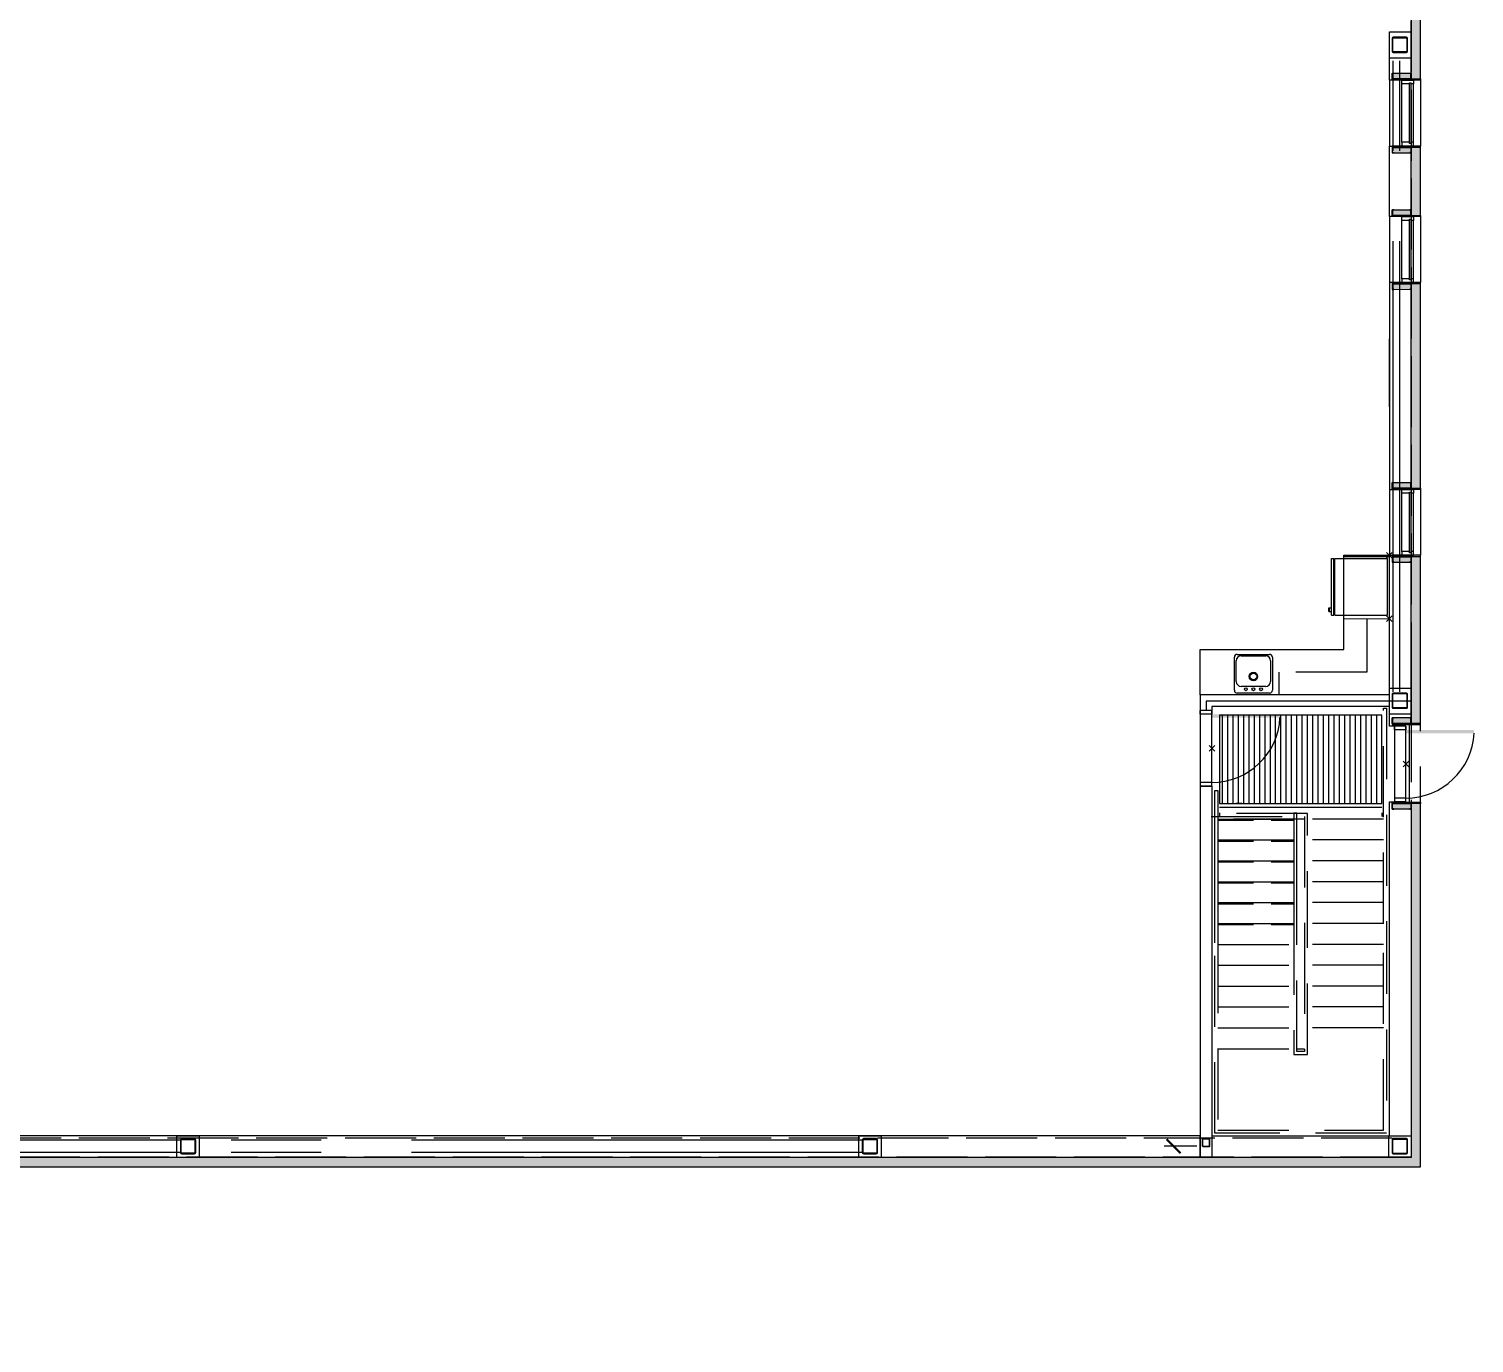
# Model space of a CAD drawing. Header units: inches. Extents: x 2743 to 10591, y -1604 to 5792.
# Drawn here: x 4782 to 5546, y 2845 to 3539 of the extents above; entities that cross this region are included whole.
import ezdxf

# ---------------------------------------------------------------- set-up
doc = ezdxf.new("R2010")
doc.units = ezdxf.units.IN
doc.header["$LTSCALE"] = 0.1875
doc.header["$MEASUREMENT"] = 0
doc.header["$PDMODE"] = 3
doc.header["$PDSIZE"] = 1.5
for name, pattern in [('CENTERX2', [101.6, 63.5, -12.7, 12.7, -12.7]), ('dash1', [300, 200, -100]), ('dash2', [500, 400, -100]), ('dash3', [200, 100, -100])]:
    doc.linetypes.add(name, pattern=pattern)
for name, color, linetype in [('A-E-MUR-EXT', 3, 'Continuous'), ('A-N-COTES', 1, 'Continuous'), ('A-N-FEN-EXT', 2, 'Continuous'), ('A-N-MOB-FIXE', 2, 'Continuous'), ('A-N-MUR-COMP', 30, 'Continuous'), ('A-N-MUR-EXT', 5, 'Continuous'), ('A-N-MUR-INT', 3, 'Continuous'), ('A-N-PLANCHER', 30, 'Continuous'), ('A-N-POR-PLF', 30, 'Continuous'), ('A-N-POR-PLN', 7, 'Continuous'), ('A-N-PORTE-EXT', 2, 'Continuous'), ('A-N-STRUCTURE', 4, 'Continuous'), ('A-N-SYS-ESC', 2, 'Continuous'), ('fill253', 253, 'Continuous'), ('S-N-ACIER', 4, 'Continuous')]:
    doc.layers.add(name, color=color, linetype=linetype)
doc.linetypes.add('MUR07', pattern='A,0.001521,[13,JUB,S=1,R=0,X=0,Y=0],-152.075402', length=152.076923)

msp = doc.modelspace()

# ---------------------------------------------------------------- hatches: boundary and pattern name
at = {"layer": 'A-N-POR-PLN'}
for points in [[(5443.26749, 3177.44036), (5443.26749, 3175.66871), (5407.24394, 3175.66871), (5407.24394, 3177.44036)], [(5545.74085, 3169.17663), (5545.74085, 3167.40498), (5509.7173, 3167.40498), (5509.7173, 3169.17663)]]:
    msp.add_hatch(color=7, dxfattribs=at).paths.add_polyline_path(points)
at = {"layer": 'fill253'}
h = msp.add_hatch(color=7, dxfattribs=at)
h.dxf.hatch_style = 1
h.paths.add_polyline_path([(5517.44902, 4634.2983), (5512.52777, 4634.2983), (5512.54172, 4296.66232), (5517.46297, 4296.66232)])
h.paths.add_polyline_path([(5517.44903, 4881.11089), (5512.52778, 4881.11089), (5512.52778, 4775.21102), (5517.44903, 4775.21102)])
h.paths.add_polyline_path([(5517.44903, 5127.92329), (5512.52778, 5127.92329), (5512.52777, 5022.02362), (5517.44902, 5022.02362)])
h.paths.add_polyline_path([(4628.42938, 2943.29277), (4625.95018, 2938.37099), (5517.46297, 2938.37152), (5517.46297, 3130.36129), (5512.54172, 3130.36129), (5512.54172, 2943.29277)])
h.paths.add_polyline_path([(4200.50372, 2845.33593), (4208.49739, 2846.64062), (4193.49822, 2938.36282), (4192.72048, 2943.12545), (4184.51381, 2943.12545), (4185.25735, 2938.4929)])
h.paths.add_polyline_path([(4618.93272, 2938.2042), (4619.31197, 2936.00974), (4626.09389, 2937.11042), (4625.95018, 2938.37099), (4628.42938, 2943.29277), (4618.12265, 2943.29277)])
h.paths.add_polyline_path([(5517.46297, 5355.98239), (5512.54172, 5355.98239), (5512.52778, 5268.83602), (5517.44903, 5268.83602)])
h.paths.add_polyline_path([(2812.35741, 3123.02867), (2806.55239, 3125.08232), (2806.55239, 3123.83686), (2807.41263, 3123.50795), (2807.41906, 2938.2042), (3075.9398, 2938.37153), (3075.93335, 2943.29278), (2812.34031, 2943.12545)])
h.paths.add_polyline_path([(2807.41906, 3827.66882), (2812.34031, 3826.6441), (2812.34031, 4320.4792), (2807.41906, 4320.4792)])
h.paths.add_polyline_path([(5512.54172, 3862.52649), (5517.46297, 3862.52649), (5517.46297, 4254.42566), (5512.54172, 4254.42566)])
h.paths.add_polyline_path([(5512.5356, 3801.08425), (5517.45685, 3801.08425), (5517.46297, 3862.52649), (5512.54172, 3862.52649)])
h.paths.add_polyline_path([(5512.54172, 3656.9925), (5517.46297, 3656.9925), (5517.45685, 3765.06188), (5512.5356, 3765.06188)])
h.paths.add_polyline_path([(5512.53298, 3584.94295), (5517.45423, 3584.94295), (5517.46296, 3620.96895), (5512.54171, 3620.96895)])
h.paths.add_polyline_path([(5512.5391, 3512.89586), (5517.46035, 3512.89586), (5517.46066, 3548.92185), (5512.53941, 3548.92185)])
h.paths.add_polyline_path([(5512.5391, 3440.8512), (5517.46035, 3440.8512), (5517.46035, 3476.87475), (5512.5391, 3476.87475)])
h.paths.add_polyline_path([(4035.91549, 5642.91315), (4035.91549, 5647.83442), (2807.41263, 5647.83442), (2807.41906, 4361.46337), (2812.34031, 4361.46337), (2812.33388, 5642.91317)])
h.paths.add_polyline_path([(3118.18201, 2943.29277), (3118.18223, 2938.37152), (4185.31745, 2938.2042), (4184.51381, 2943.12545)])
h.paths.add_polyline_path([(4279.25656, 5642.88457), (4279.25657, 5647.80617), (4078.1514, 5647.83389), (4078.1514, 5642.91262)])
h.paths.add_polyline_path([(4872.5115, 5647.66709), (4872.5115, 5642.74584), (5512.54172, 5642.74584), (5512.54177, 5510.71941), (5517.46302, 5510.71941), (5517.46297, 5647.66709)])
h.paths.add_polyline_path([(5517.45593, 3260.73346), (5512.53008, 3260.73345), (5512.54172, 3172.43063), (5517.46297, 3172.43063)])
h.paths.add_polyline_path([(5512.53008, 3296.75701), (5517.45593, 3296.75699), (5517.45423, 3404.82765), (5512.53298, 3404.82765)])
h = msp.add_hatch(color=7, dxfattribs=at)
h.dxf.hatch_style = 1
h.paths.add_polyline_path([(5502.5353, 3512.26687), (5513.80442, 3512.26721), (5517.45653, 3512.26653), (5517.45653, 3512.89585), (5512.53068, 3512.89587), (5512.53069, 3515.89585), (5502.5353, 3515.92516)])
h.paths.add_polyline_path([(5512.53069, 3473.87476), (5512.53068, 3476.87474), (5517.45653, 3476.87476), (5517.45653, 3477.50409), (5513.80442, 3477.50409), (5513.80442, 3477.5034), (5502.5353, 3477.48909), (5502.5353, 3473.86045)])
h = msp.add_hatch(color=7, dxfattribs=at)
h.dxf.hatch_style = 1
h.paths.add_polyline_path([(5502.5353, 3440.22222), (5513.80442, 3440.22256), (5517.45653, 3440.22187), (5517.45653, 3440.85119), (5512.53068, 3440.85121), (5512.53069, 3443.8512), (5502.5353, 3443.88051)])
h.paths.add_polyline_path([(5512.53069, 3401.83011), (5512.53068, 3404.83009), (5517.45653, 3404.83011), (5517.45653, 3405.45943), (5513.80442, 3405.45943), (5513.80442, 3405.45874), (5502.5353, 3405.44443), (5502.5353, 3401.81579)])
h = msp.add_hatch(color=7, dxfattribs=at)
h.dxf.hatch_style = 1
h.paths.add_polyline_path([(5502.5347, 3296.12802), (5513.80382, 3296.12836), (5517.45593, 3296.12767), (5517.45593, 3296.75699), (5512.53008, 3296.75701), (5512.53009, 3299.757), (5502.5347, 3299.78631)])
h.paths.add_polyline_path([(5512.53009, 3257.73591), (5512.53008, 3260.73589), (5517.45593, 3260.73591), (5517.45593, 3261.36523), (5513.80382, 3261.36523), (5513.80382, 3261.36454), (5502.5347, 3261.35023), (5502.5347, 3257.72159)])
h = msp.add_hatch(color=7, dxfattribs=at)
h.dxf.hatch_style = 1
h.paths.add_polyline_path([(5512.53528, 3175.58221), (5502.5353, 3175.58221), (5502.53531, 3171.96804), (5517.4565, 3171.96804), (5517.45649, 3172.59796), (5512.53524, 3172.59796)])
h = msp.add_hatch(color=7, dxfattribs=at)
h.dxf.hatch_style = 1
h.paths.add_polyline_path([(5512.53508, 3127.37705), (5502.5351, 3127.37705), (5502.53511, 3130.99121), (5517.4563, 3130.99121), (5517.45629, 3130.36129), (5512.53504, 3130.36129)])

# ---------------------------------------------------------------- linework, layer by layer
at = {"color": 7}
for p, q in [((5502.53533, 3512.92517), (5502.53533, 3515.92516)), ((5502.53533, 3515.92516), (5503.28532, 3515.92296)), ((5512.53113, 3512.89586), (5502.53533, 3512.92517)), ((5503.28533, 3515.80016), (5502.66033, 3515.80016)), ((5502.66033, 3515.80016), (5502.66033, 3513.05017)), ((5502.66033, 3513.05017), (5512.40613, 3513.02086)), ((5503.28532, 3515.92296), (5503.28533, 3515.80016)), ((5507.53585, 3510.29872), (5507.53585, 3512.26721)), ((5507.53585, 3512.26721), (5513.80442, 3512.26721)), ((5511.78113, 3515.77085), (5511.78113, 3515.89585)), ((5511.78113, 3515.89585), (5512.53113, 3515.89585)), ((5512.40613, 3515.77085), (5511.78113, 3515.77085)), ((5512.40613, 3513.02086), (5512.40613, 3515.77085)), ((5512.53113, 3515.89585), (5512.53113, 3512.89586)), ((5513.80442, 3512.26721), (5513.80442, 3510.29872)), ((5507.53585, 3479.4719), (5507.53585, 3510.29872)), ((5511.59353, 3510.29872), (5507.53585, 3510.29872)), ((5511.59353, 3478.88135), (5511.59353, 3510.88926)), ((5511.59353, 3510.88926), (5512.57778, 3510.88926)), ((5512.57778, 3478.88135), (5512.57778, 3510.88926)), ((5513.80442, 3510.29872), (5512.57778, 3510.29872)), ((5513.80442, 3479.4719), (5513.80442, 3510.29871)), ((5501.02228, 3441.18177), (5501.02228, 3477.20532)), ((5512.53113, 3476.87475), (5502.53533, 3476.84544)), ((5502.53533, 3476.84544), (5502.53533, 3473.84545)), ((5502.53533, 3473.84545), (5503.28532, 3473.84765)), ((5502.66033, 3476.72044), (5512.40613, 3476.74975)), ((5502.66033, 3473.97045), (5502.66033, 3476.72044)), ((5503.28533, 3473.97045), (5502.66033, 3473.97045)), ((5503.28532, 3473.84765), (5503.28533, 3473.97045)), ((5511.59353, 3479.4719), (5507.53585, 3479.4719)), ((5507.53585, 3479.4719), (5507.53585, 3477.5034)), ((5507.53585, 3477.5034), (5513.80442, 3477.5034)), ((5512.57778, 3478.88135), (5511.59353, 3478.88135)), ((5512.40613, 3473.99976), (5511.78113, 3473.99976)), ((5511.78113, 3473.99976), (5511.78113, 3473.87476)), ((5511.78113, 3473.87476), (5512.53113, 3473.87476)), ((5512.40613, 3476.74975), (5512.40613, 3473.99976)), ((5512.53113, 3473.87476), (5512.53113, 3476.87475)), ((5513.80442, 3479.4719), (5512.57778, 3479.4719)), ((5513.80442, 3477.5034), (5513.80442, 3479.4719)), ((5502.53533, 3440.88051), (5502.53533, 3443.88051)), ((5502.53533, 3443.88051), (5503.28532, 3443.87831)), ((5503.28533, 3443.75551), (5502.66033, 3443.75551)), ((5502.66033, 3443.75551), (5502.66033, 3441.00551)), ((5503.28532, 3443.87831), (5503.28533, 3443.75551)), ((5511.78113, 3443.7262), (5511.78113, 3443.8512)), ((5511.78113, 3443.8512), (5512.53113, 3443.8512)), ((5512.40613, 3443.7262), (5511.78113, 3443.7262)), ((5512.40613, 3440.9762), (5512.40613, 3443.7262)), ((5512.53113, 3443.8512), (5512.53113, 3440.8512)), ((5512.53113, 3440.8512), (5502.53533, 3440.88051)), ((5502.66033, 3441.00551), (5512.40613, 3440.9762)), ((5507.53585, 3438.25406), (5507.53585, 3440.22256)), ((5507.53585, 3440.22256), (5513.80442, 3440.22256)), ((5507.53585, 3407.42724), (5507.53585, 3438.25406)), ((5511.59353, 3438.25406), (5507.53585, 3438.25406)), ((5511.59353, 3406.83669), (5511.59353, 3438.84461)), ((5511.59353, 3438.84461), (5512.57778, 3438.84461)), ((5512.57778, 3406.83669), (5512.57778, 3438.84461)), ((5513.80442, 3438.25406), (5512.57778, 3438.25406)), ((5513.80442, 3440.22256), (5513.80442, 3438.25406)), ((5513.80442, 3407.42724), (5513.80442, 3438.25406)), ((5512.53113, 3404.8301), (5502.53533, 3404.80079)), ((5502.53533, 3404.80079), (5502.53533, 3401.8008)), ((5502.66033, 3404.67579), (5512.40613, 3404.7051)), ((5502.66033, 3401.92579), (5502.66033, 3404.67579)), ((5511.59353, 3407.42724), (5507.53585, 3407.42724)), ((5507.53585, 3407.42724), (5507.53585, 3405.45875)), ((5507.53585, 3405.45875), (5513.80442, 3405.45874)), ((5512.57778, 3406.83669), (5511.59353, 3406.83669)), ((5512.40613, 3404.7051), (5512.40613, 3401.9551)), ((5512.53113, 3401.83011), (5512.53113, 3404.8301)), ((5513.80442, 3407.42724), (5512.57778, 3407.42724)), ((5513.80442, 3405.45874), (5513.80442, 3407.42724)), ((5502.53533, 3401.8008), (5503.28532, 3401.80299)), ((5503.28533, 3401.92579), (5502.66033, 3401.92579)), ((5503.28532, 3401.80299), (5503.28533, 3401.92579)), ((5512.40613, 3401.9551), (5511.78113, 3401.9551)), ((5511.78113, 3401.9551), (5511.78113, 3401.83011)), ((5511.78113, 3401.83011), (5512.53113, 3401.83011)), ((5501.02228, 3339.73844), (5501.02228, 3375.76199)), ((5502.53473, 3296.78631), (5502.53473, 3299.78631)), ((5502.53473, 3299.78631), (5503.28472, 3299.78411)), ((5503.28473, 3299.66131), (5502.65973, 3299.66131)), ((5502.65973, 3299.66131), (5502.65973, 3296.91131)), ((5503.28472, 3299.78411), (5503.28473, 3299.66131)), ((5511.78053, 3299.632), (5511.78053, 3299.757)), ((5511.78053, 3299.757), (5512.53053, 3299.757)), ((5512.40553, 3299.632), (5511.78053, 3299.632)), ((5512.40553, 3296.882), (5512.40553, 3299.632)), ((5512.53053, 3299.757), (5512.53053, 3296.757)), ((5512.53053, 3296.757), (5502.53473, 3296.78631)), ((5502.65973, 3296.91131), (5512.40553, 3296.882)), ((5507.53525, 3294.15986), (5507.53525, 3296.12836)), ((5507.53525, 3296.12836), (5513.80382, 3296.12836)), ((5507.53525, 3263.33304), (5507.53525, 3294.15986)), ((5511.59293, 3294.15986), (5507.53525, 3294.15986)), ((5511.59293, 3262.74249), (5511.59293, 3294.75041)), ((5511.59293, 3294.75041), (5512.57718, 3294.75041)), ((5512.57718, 3262.74249), (5512.57718, 3294.75041)), ((5513.80382, 3294.15986), (5512.57718, 3294.15986)), ((5513.80382, 3296.12836), (5513.80382, 3294.15986)), ((5513.80382, 3263.33304), (5513.80382, 3294.15986)), ((5470.44404, 3229.67242), (5470.44404, 3259.59362)), ((5470.44404, 3259.59362), (5471.62514, 3259.59362)), ((5471.62514, 3229.67242), (5471.62514, 3259.59362)), ((5472.13695, 3229.67242), (5472.13695, 3259.59362)), ((5472.13695, 3259.59362), (5500.04595, 3259.59362)), ((5500.04595, 3229.67242), (5500.04595, 3259.59362)), ((5512.53053, 3260.7359), (5502.53473, 3260.70659)), ((5502.53473, 3260.70659), (5502.53473, 3257.7066)), ((5502.65973, 3260.58159), (5512.40553, 3260.6109)), ((5502.65973, 3257.83159), (5502.65973, 3260.58159)), ((5511.59293, 3263.33304), (5507.53525, 3263.33304)), ((5507.53525, 3263.33304), (5507.53525, 3261.36455)), ((5507.53525, 3261.36455), (5513.80382, 3261.36454)), ((5512.57718, 3262.74249), (5511.59293, 3262.74249)), ((5512.40553, 3260.6109), (5512.40553, 3257.8609)), ((5512.53053, 3257.73591), (5512.53053, 3260.7359)), ((5513.80382, 3263.33304), (5512.57718, 3263.33304)), ((5513.80382, 3261.36454), (5513.80382, 3263.33304)), ((5472.13695, 3230.18423), (5472.13695, 3259.08181)), ((5502.53473, 3257.7066), (5503.28472, 3257.70879)), ((5503.28473, 3257.83159), (5502.65973, 3257.83159)), ((5503.28472, 3257.70879), (5503.28473, 3257.83159)), ((5512.40553, 3257.8609), (5511.78053, 3257.8609)), ((5511.78053, 3257.8609), (5511.78053, 3257.73591)), ((5511.78053, 3257.73591), (5512.53053, 3257.73591)), ((5468.94404, 3231.64092), (5468.94404, 3233.60942)), ((5468.94404, 3233.60942), (5470.44404, 3233.60942)), ((5468.94404, 3231.64092), (5470.44404, 3231.64092)), ((5469.31904, 3231.64092), (5469.31904, 3233.60942)), ((5470.44404, 3229.67242), (5471.62514, 3229.67242)), ((5472.13695, 3229.67242), (5500.04595, 3229.67242)), ((5419.13625, 3190.07505), (5419.13625, 3207.55533)), ((5420.63231, 3209.05139), (5437.71889, 3209.05139)), ((5422.67955, 3208.26854), (5435.67165, 3208.26854)), ((5439.21495, 3207.55533), (5439.21495, 3190.07505)), ((5420.1205, 3194.68589), (5420.1205, 3205.70949)), ((5438.2307, 3205.70949), (5438.2307, 3194.68589)), ((5435.67165, 3192.12684), (5422.67955, 3192.12684)), ((5437.71889, 3188.57899), (5420.63231, 3188.57899)), ((5502.5353, 3172.58222), (5502.5353, 3175.58221)), ((5502.5353, 3175.58221), (5503.2853, 3175.58221)), ((5503.2853, 3175.45721), (5502.6603, 3175.45721)), ((5502.6603, 3175.45721), (5502.6603, 3172.70722)), ((5503.2853, 3175.58221), (5503.2853, 3175.45721)), ((5511.77849, 3175.45721), (5511.77849, 3175.58221)), ((5511.77849, 3175.58221), (5512.52849, 3175.58221)), ((5512.40349, 3175.45721), (5511.77849, 3175.45721)), ((5512.40349, 3172.70722), (5512.40349, 3175.45721)), ((5512.52849, 3175.58221), (5512.52849, 3172.58222)), ((5512.52849, 3172.58222), (5502.5353, 3172.58222)), ((5502.6603, 3172.70722), (5512.40349, 3172.70722)), ((5512.52829, 3130.37704), (5502.5351, 3130.37704)), ((5502.5351, 3130.37704), (5502.5351, 3127.37705)), ((5502.6601, 3127.50205), (5502.6601, 3130.25204)), ((5502.6601, 3130.25204), (5512.40329, 3130.25204)), ((5512.40329, 3130.25204), (5512.40329, 3127.50205)), ((5512.52829, 3127.37705), (5512.52829, 3130.37704)), ((5502.5351, 3127.37705), (5503.2851, 3127.37705)), ((5503.2851, 3127.50205), (5502.6601, 3127.50205)), ((5503.2851, 3127.37705), (5503.2851, 3127.50205)), ((5512.40329, 3127.50205), (5511.77829, 3127.50205)), ((5511.77829, 3127.50205), (5511.77829, 3127.37705)), ((5511.77829, 3127.37705), (5512.52829, 3127.37705))]:
    msp.add_line(p, q, dxfattribs=at)
at = {"color": 0, "linetype": 'ByBlock', "const_width": 1.10728}
msp.add_lwpolyline([(5383.27417, 2952.9837), (5390.65604, 2945.60182)], dxfattribs=at)
for points in [[(5402.4174, 2949.20322), (5405.92919, 2949.20322, 0.414213562), (5406.18116, 2949.45519), (5406.18116, 2952.96699, 0.414213562), (5405.92919, 2953.21895), (5402.4174, 2953.21895, 0.414213562), (5402.16543, 2952.96699), (5402.16543, 2949.45519, 0.414213562)], [(5402.4174, 2949.32921), (5405.92919, 2949.32921, 0.414213562), (5406.05518, 2949.45519), (5406.05518, 2952.96699, 0.414213562), (5405.92919, 2953.09297), (5402.4174, 2953.09297, 0.414213562), (5402.29141, 2952.96699), (5402.29141, 2949.45519, 0.414213562)]]:
    msp.add_lwpolyline(points, format="xyb", close=True)
at = {"color": 7}
for centre, radius in [((5429.16902, 3197.37738), 2.2615), ((5429.16902, 3197.37738), 1.75), ((5425.16903, 3190.58942), 0.75), ((5429.16902, 3190.58942), 0.75), ((5433.23078, 3190.58942), 0.75)]:
    msp.add_circle(centre, radius, dxfattribs=at)
for centre, radius, start, end in [((5471.88104, 3259.60674), 0.58399, 244.01076642, 295.98923358), ((5471.88104, 3229.65929), 0.58399, 64.01076642, 115.98923358), ((5420.63231, 3207.55533), 1.49606, 90, 180), ((5422.67955, 3205.70949), 2.55905, 90, 180), ((5435.67165, 3205.70949), 2.55905, 360, 90), ((5437.71889, 3207.55533), 1.49606, 0, 90), ((5422.67955, 3194.68589), 2.55905, 180, 270), ((5435.67165, 3194.68589), 2.55905, 270, 0), ((5420.63231, 3190.07505), 1.49606, 180, 270), ((5437.71889, 3190.07505), 1.49606, 270, 360)]:
    msp.add_arc(centre, radius, start, end, dxfattribs=at)
for p in [(5501.0302, 3261.36527), (5501.0302, 3227.90077)]:
    msp.add_point(p, dxfattribs=at)
at = {"layer": 'A-E-MUR-EXT', "color": 7}
for p, q in [((5501.02321, 3171.14513), (5501.02321, 3178.59007)), ((5503.73306, 3171.14513), (5501.02321, 3171.14513)), ((5501.03107, 2954.78487), (5501.01548, 3131.18471)), ((5501.01548, 3131.18471), (5503.73306, 3131.18445)), ((5512.52829, 3127.37705), (5512.53528, 2943.29277)), ((5401.10222, 2954.80034), (4488.04883, 2954.80006)), ((4860.63103, 2954.80456), (4872.44209, 2954.80456)), ((4860.63104, 2943.29277), (4860.63103, 2954.80456)), ((4872.44209, 2954.80456), (4872.44211, 2943.29277)), ((5220.71289, 2954.80456), (5232.52395, 2954.80456)), ((5220.7129, 2943.29277), (5220.71289, 2954.80456)), ((5232.52395, 2954.80456), (5232.52397, 2943.29277)), ((5401.10222, 2943.29277), (5401.10222, 2954.80034)), ((5407.24394, 2954.78487), (5501.03107, 2954.78487)), ((5500.62975, 2954.80456), (5512.44081, 2954.80456)), ((5500.62976, 2943.29277), (5500.62975, 2954.80456)), ((5512.44081, 2954.80456), (5512.44083, 2943.29277)), ((4872.44211, 2943.29277), (4860.63104, 2943.29277)), ((5232.52397, 2943.29277), (5220.7129, 2943.29277)), ((5512.53528, 2943.29277), (5401.10222, 2943.29277)), ((5512.44083, 2943.29277), (5500.62976, 2943.29277))]:
    msp.add_line(p, q, dxfattribs=at)
at = {"layer": 'A-N-COTES', "color": 7}
for p, q in [((5422.99774, 3176.89093), (5419.88124, 3176.89093)), ((5422.99774, 3130.32192), (5419.88124, 3130.32192)), ((5411.26741, 3128.31725), (5497.00747, 3128.31725)), ((5411.26741, 3125.40067), (5411.26741, 3123.396)), ((5497.00747, 3125.40067), (5497.00747, 3123.396)), ((5399.25205, 2949.29276), (5382.04386, 2949.29276))]:
    msp.add_line(p, q, dxfattribs=at)
at = {"layer": 'A-N-FEN-EXT', "color": 7}
for p, q in [((5517.45653, 3512.26653), (5517.45653, 3477.50409)), ((5517.45653, 3440.22187), (5517.45653, 3405.45943)), ((5517.45593, 3296.12767), (5517.45593, 3261.36523))]:
    msp.add_line(p, q, dxfattribs=at)
at = {"layer": 'A-N-MOB-FIXE', "color": 7}
for p, q in [((5477.00945, 3261.3622), (5501.02515, 3261.3622)), ((5477.00695, 3211.68001), (5477.00945, 3227.89105)), ((5477.00945, 3227.89105), (5501.02515, 3227.90434)), ((5401.10479, 3187.67656), (5401.10479, 3211.69226)), ((5401.10479, 3211.69226), (5477.00695, 3211.68001))]:
    msp.add_line(p, q, dxfattribs=at)
at = {"layer": 'A-N-MOB-FIXE', "color": 7, "linetype": 'dash1'}
for p, q in [((5477.00945, 3226.85446), (5477.00945, 3261.3622)), ((5477.00945, 3260.73228), (5501.02515, 3260.73228)), ((5489.00169, 3227.89769), (5489.0173, 3199.69527)), ((5489.0173, 3199.69527), (5442.64014, 3199.67356)), ((5442.64014, 3199.67356), (5442.64014, 3187.67656))]:
    msp.add_line(p, q, dxfattribs=at)
at = {"layer": 'A-N-MUR-COMP', "color": 7, "linetype": 'MUR07', "ltscale": 0.8}
for p, q in [((5512.53957, 3184.36948), (5404.1733, 3184.36948)), ((5404.1733, 3184.36948), (5404.1733, 3179.40886))]:
    msp.add_line(p, q, dxfattribs=at)
at = {"layer": 'A-N-MUR-EXT', "color": 7}
for p, q in [((5517.45653, 3512.26844), (5517.45653, 3549.0387)), ((5517.45653, 3440.22187), (5517.45653, 3477.50409)), ((5517.45593, 3296.12767), (5517.45653, 3405.45943)), ((5517.45653, 3172.59796), (5517.45653, 3261.36523)), ((5512.53528, 3172.59796), (5517.45653, 3172.59796)), ((5517.45653, 2938.37152), (5517.45653, 3130.8731)), ((4625.9232, 2938.37152), (5517.45653, 2938.37152))]:
    msp.add_line(p, q, dxfattribs=at)
at = {"layer": 'A-N-MUR-INT', "color": 7}
for p, q in [((5512.53528, 3512.93071), (5512.53126, 3543.6089)), ((5501.02359, 3512.26777), (5501.02359, 3537.82341)), ((5501.02359, 3537.82341), (5512.53529, 3537.82341)), ((5512.53528, 3537.79994), (5512.53528, 3523.97318)), ((5512.53528, 3523.97318), (5501.01964, 3523.97318)), ((5507.53994, 3512.26777), (5501.02359, 3512.26777)), ((5502.5353, 3515.92516), (5512.53113, 3515.89585)), ((5502.5353, 3512.26653), (5502.5353, 3515.92516)), ((5517.45653, 3512.26653), (5502.5353, 3512.26653)), ((5512.53113, 3515.89585), (5512.53068, 3512.89587)), ((5512.53068, 3512.89587), (5517.45653, 3512.89585)), ((5517.45653, 3512.89585), (5517.45653, 3512.26653)), ((5501.02359, 3440.88368), (5501.02097, 3477.5034)), ((5501.02097, 3477.5034), (5507.53995, 3477.5034)), ((5517.45653, 3477.50409), (5502.5353, 3477.50408)), ((5502.5353, 3477.50408), (5502.5353, 3473.84545)), ((5502.5353, 3473.84545), (5512.53113, 3473.87476)), ((5512.53068, 3476.87474), (5517.45653, 3476.87476)), ((5512.53113, 3473.87476), (5512.53068, 3476.87474)), ((5512.53069, 3443.8512), (5512.53069, 3473.87476)), ((5517.45653, 3476.87476), (5517.45653, 3477.50409)), ((5502.5353, 3443.88051), (5512.53113, 3443.8512)), ((5502.5353, 3440.22187), (5502.5353, 3443.88051)), ((5512.53113, 3443.8512), (5512.53068, 3440.85121)), ((5501.02359, 3440.22257), (5501.02359, 3440.88368)), ((5507.53535, 3440.22254), (5501.02359, 3440.22257)), ((5517.45653, 3440.22187), (5502.5353, 3440.22187)), ((5512.53068, 3440.85121), (5517.45653, 3440.85119)), ((5517.45653, 3440.85119), (5517.45653, 3440.22187)), ((5507.53535, 3405.45699), (5501.02359, 3405.45699)), ((5501.02359, 3405.45699), (5501.02359, 3404.86011)), ((5501.02359, 3404.86011), (5501.02359, 3296.12523)), ((5517.45653, 3405.45943), (5502.5353, 3405.45943)), ((5502.5353, 3405.45943), (5502.5353, 3401.8008)), ((5512.53068, 3404.83009), (5517.45653, 3404.83011)), ((5512.53113, 3401.83011), (5512.53068, 3404.83009)), ((5517.45653, 3404.83011), (5517.45653, 3405.45943)), ((5502.5353, 3401.8008), (5512.53113, 3401.83011)), ((5512.53528, 3299.757), (5512.53069, 3401.8301)), ((5502.5347, 3299.78631), (5512.53053, 3299.757)), ((5502.5347, 3296.12767), (5502.5347, 3299.78631)), ((5512.53053, 3299.757), (5512.53008, 3296.75701)), ((5501.02359, 3296.12523), (5507.53474, 3296.12523)), ((5517.45593, 3296.12767), (5502.5347, 3296.12767)), ((5512.53008, 3296.75701), (5517.45593, 3296.75699)), ((5517.45593, 3296.75699), (5517.45593, 3296.12767)), ((5501.01953, 3190.10186), (5501.02621, 3261.3622)), ((5501.02621, 3261.3622), (5507.53474, 3261.362)), ((5517.45593, 3261.36523), (5502.5347, 3261.36523)), ((5502.5347, 3261.36523), (5502.5347, 3257.7066)), ((5512.53008, 3260.73589), (5517.45593, 3260.73591)), ((5512.53053, 3257.73591), (5512.53008, 3260.73589)), ((5517.45593, 3260.73591), (5517.45593, 3261.36523)), ((5502.5347, 3257.7066), (5512.53053, 3257.73591)), ((5512.53528, 3172.598), (5512.53528, 3257.8609)), ((5501.01964, 3191.25934), (5512.53528, 3191.25934)), ((5501.01964, 3177.43259), (5501.01964, 3191.25934)), ((5512.53528, 3191.25934), (5512.53528, 3177.43259)), ((5401.10327, 3187.67656), (5401.10222, 3179.40886)), ((5501.01964, 3187.67656), (5401.10327, 3187.67656)), ((5512.54062, 3187.67656), (5512.44082, 3187.67656)), ((5501.01964, 3181.53484), (5407.24394, 3181.53484)), ((5407.24394, 3181.53484), (5407.24394, 3179.40886)), ((5512.53528, 3177.43259), (5501.01964, 3177.43259)), ((5512.53528, 3175.58221), (5502.5353, 3175.58221)), ((5502.5353, 3175.58221), (5502.53532, 3171.96804)), ((5512.53528, 3181.53484), (5512.44082, 3181.53484)), ((5512.53524, 3172.59796), (5512.53528, 3175.58221)), ((5502.53532, 3171.96804), (5517.45649, 3171.96804)), ((5517.45649, 3172.59796), (5512.53524, 3172.59796)), ((5517.45649, 3171.96804), (5517.45649, 3172.59796)), ((5401.10222, 3139.44831), (5401.10222, 2943.29277)), ((5407.24394, 3139.44831), (5407.24394, 2943.29277)), ((5502.5351, 3127.37705), (5502.53512, 3130.99121)), ((5502.53512, 3130.99121), (5517.45629, 3130.99121)), ((5517.45629, 3130.36129), (5512.53504, 3130.36129)), ((5512.53504, 3130.36129), (5512.53508, 3127.37705)), ((5517.45629, 3130.99121), (5517.45629, 3130.36129)), ((5512.53508, 3127.37705), (5502.5351, 3127.37705)), ((5401.18118, 2943.29277), (4628.42938, 2943.29277))]:
    msp.add_line(p, q, dxfattribs=at)
at = {"layer": 'A-N-MUR-INT', "color": 7, "linetype": 'dash1'}
for p, q in [((5501.02359, 3512.26777), (5501.02359, 3477.5034)), ((5501.02373, 3440.22257), (5501.02359, 3405.45699)), ((5501.02621, 3296.12523), (5501.02515, 3261.3622))]:
    msp.add_line(p, q, dxfattribs=at)
at = {"layer": 'A-N-PLANCHER', "color": 7}
for p, q in [((5497.00747, 3176.89093), (5411.26741, 3176.89093)), ((5411.26741, 3176.89093), (5411.26741, 3130.32192)), ((5497.00747, 3130.32192), (5497.00747, 3176.89093)), ((5411.26741, 3130.32192), (5497.00747, 3130.32192))]:
    msp.add_line(p, q, dxfattribs=at)
at = {"layer": 'A-N-PLANCHER', "color": 7, "linetype": 'Continuous'}
for p, q in [((5412.63264, 3176.89093, 0), (5412.63264, 3130.32192, 0)), ((5415.44514, 3176.89093, 0), (5415.44514, 3130.32192, 0)), ((5418.25763, 3176.89093, 0), (5418.25763, 3130.32192, 0)), ((5421.07013, 3176.89093, 0), (5421.07013, 3130.32192, 0)), ((5423.88262, 3176.89093, 0), (5423.88262, 3130.32192, 0)), ((5426.69511, 3176.89093, 0), (5426.69511, 3130.32192, 0)), ((5429.50761, 3176.89093, 0), (5429.50761, 3130.32192, 0)), ((5432.3201, 3176.89093, 0), (5432.3201, 3130.32192, 0)), ((5435.1326, 3176.89093, 0), (5435.1326, 3130.32192, 0)), ((5437.94509, 3176.89093, 0), (5437.94509, 3130.32192, 0)), ((5440.75759, 3176.89093, 0), (5440.75759, 3130.32192, 0)), ((5443.57008, 3176.89093, 0), (5443.57008, 3130.32192, 0)), ((5446.38258, 3176.89093, 0), (5446.38258, 3130.32192, 0)), ((5449.19507, 3176.89093, 0), (5449.19507, 3130.32192, 0)), ((5452.00756, 3176.89093, 0), (5452.00756, 3130.32192, 0)), ((5454.82006, 3176.89093, 0), (5454.82006, 3130.32192, 0)), ((5457.63255, 3176.89093, 0), (5457.63255, 3130.32192, 0)), ((5460.44505, 3176.89093, 0), (5460.44505, 3130.32192, 0)), ((5463.25754, 3176.89093, 0), (5463.25754, 3130.32192, 0)), ((5466.07004, 3176.89093, 0), (5466.07004, 3130.32192, 0)), ((5468.88253, 3176.89093, 0), (5468.88253, 3130.32192, 0)), ((5471.69502, 3176.89093, 0), (5471.69502, 3130.32192, 0)), ((5474.50752, 3176.89093, 0), (5474.50752, 3130.32192, 0)), ((5477.32001, 3176.89093, 0), (5477.32001, 3130.32192, 0)), ((5480.13251, 3176.89093, 0), (5480.13251, 3130.32192, 0)), ((5482.945, 3176.89093, 0), (5482.945, 3130.32192, 0)), ((5485.7575, 3176.89093, 0), (5485.7575, 3130.32192, 0)), ((5488.56999, 3176.89093, 0), (5488.56999, 3130.32192, 0)), ((5491.38249, 3176.89093, 0), (5491.38249, 3130.32192, 0)), ((5494.19498, 3176.89093, 0), (5494.19498, 3130.32192, 0))]:
    msp.add_line(p, q, dxfattribs=at)
at = {"layer": 'A-N-POR-PLF', "color": 7}
for p, q in [((5401.10222, 3179.40886), (5401.10222, 3139.44831)), ((5407.24394, 3179.40886), (5401.10222, 3179.40886)), ((5407.24394, 3139.44831), (5407.24394, 3179.40886)), ((5503.73306, 3171.14513), (5503.73306, 3131.18458)), ((5509.7173, 3171.14513), (5503.73306, 3171.14513)), ((5509.7173, 3131.18458), (5509.7173, 3171.14513)), ((5401.10222, 3139.44831), (5407.24394, 3139.44831)), ((5503.73306, 3131.18458), (5509.7173, 3131.18458))]:
    msp.add_line(p, q, dxfattribs=at)
at = {"layer": 'A-N-POR-PLN', "color": 7}
for p, q in [((5401.10222, 3177.44036), (5401.10222, 3179.40886)), ((5407.24394, 3179.40886), (5401.10222, 3179.40886)), ((5407.24394, 3177.44036), (5401.10222, 3177.44036)), ((5407.24394, 3179.40886), (5407.24394, 3177.44036)), ((5503.73306, 3169.17663), (5503.73306, 3171.14513)), ((5509.7173, 3171.14513), (5503.73306, 3171.14513)), ((5509.7173, 3169.17663), (5503.73306, 3169.17663)), ((5509.7173, 3171.14513), (5509.7173, 3169.17663)), ((5401.10222, 3141.41681), (5401.10222, 3139.44831)), ((5407.24394, 3141.41681), (5401.10222, 3141.41681)), ((5407.24394, 3139.44831), (5401.10222, 3139.44831)), ((5407.24394, 3139.44831), (5407.24394, 3141.41681)), ((5503.73306, 3133.15308), (5503.73306, 3131.18458)), ((5509.7173, 3133.15308), (5503.73306, 3133.15308)), ((5509.7173, 3131.18458), (5503.73306, 3131.18458)), ((5509.7173, 3131.18458), (5509.7173, 3133.15308))]:
    msp.add_line(p, q, dxfattribs=at)
for centre in [(5407.24394, 3177.44036), (5509.7173, 3169.17663)]:
    msp.add_arc(centre, 36.02355, 270, 357.18103762, dxfattribs=at)
for p in [(5407.24394, 3159.42859), (5509.7173, 3151.16485)]:
    msp.add_point(p, dxfattribs=at)
at = {"layer": 'A-N-PORTE-EXT', "color": 7}
msp.add_line((5511.44048, 3171.95141), (5511.53527, 3130.99121), dxfattribs=at)
at = {"layer": 'A-N-PORTE-EXT', "color": 7, "linetype": 'dash3'}
msp.add_line((5517.45629, 3130.99121), (5517.45629, 3171.96804), dxfattribs=at)
at = {"layer": 'A-N-STRUCTURE', "color": 7, "linetype": 'dash2', "ltscale": 0.5}
for p, q in [((5512.52262, 4632.17594), (5512.53528, 2943.60067)), ((5502.5353, 2953.60065), (4550.53721, 2953.60065)), ((5512.53528, 2943.60067), (4606.29875, 2943.60067))]:
    msp.add_line(p, q, dxfattribs=at)
at = {"layer": 'A-N-SYS-ESC', "color": 7, "linetype": 'dash1'}
for p, q in [((5497.83811, 3066.82914), (5497.83809, 3180.63343)), ((5497.83809, 3180.63343), (5499.41289, 3180.63343)), ((5499.41289, 3180.63343), (5499.41291, 3067.20913)), ((5457.68069, 3125.04299), (5406.89343, 3125.03948)), ((5406.89343, 3123.46818), (5456.10589, 3123.46819)), ((5456.10589, 3122.05087), (5406.89343, 3122.05086)), ((5456.10589, 3123.46819), (5456.10591, 3056.75834)), ((5457.68071, 3057.13819), (5457.68069, 3125.04299)), ((5497.83809, 3122.05089), (5457.68069, 3122.05087)), ((5497.8381, 3111.02729), (5457.6807, 3111.02727)), ((5497.8381, 3100.00369), (5457.6807, 3100.00367)), ((5497.8381, 3088.98009), (5457.6807, 3088.98007)), ((5497.83811, 3077.95649), (5457.68071, 3077.95647)), ((5450.59411, 3066.82912), (5450.59413, 2997.79517)), ((5452.16893, 2999.36997), (5452.16891, 3067.20911)), ((5497.83811, 3066.93289), (5457.68071, 3066.93287)), ((5497.83814, 2957.74164), (5497.83811, 3066.82914)), ((5499.41291, 3067.20913), (5499.41294, 2956.16684)), ((5408.86194, 2956.16682), (5408.86191, 3056.75832)), ((5410.43671, 3057.13817), (5410.43674, 2957.74162)), ((5410.43671, 3055.90926), (5450.59411, 3055.90927)), ((5456.10591, 3056.75834), (5456.10593, 2999.36997)), ((5457.68073, 2997.79517), (5457.68071, 3057.13819)), ((5497.83811, 3055.90929), (5457.68071, 3055.90927)), ((5410.43672, 3044.88566), (5450.59412, 3044.88567)), ((5497.83812, 3044.88569), (5457.68072, 3044.88567)), ((5410.43672, 3033.86206), (5450.59412, 3033.86207)), ((5497.83812, 3033.86209), (5457.68072, 3033.86207)), ((5410.43672, 3022.83846), (5450.59412, 3022.83847)), ((5497.83812, 3022.83849), (5457.68072, 3022.83847)), ((5410.43673, 3011.81486), (5450.59413, 3011.81487)), ((5497.83813, 3011.81489), (5457.68073, 3011.81487)), ((5410.43673, 3000.79126), (5450.59413, 3000.79127)), ((5452.16893, 3000.77703), (5456.10593, 3000.77703)), ((5450.59413, 2997.79517), (5457.68073, 2997.79517)), ((5456.10593, 2999.36997), (5452.16893, 2999.36997)), ((5499.41294, 2956.16684), (5408.86194, 2956.16682)), ((5410.43674, 2957.74162), (5497.83814, 2957.74164))]:
    msp.add_line(p, q, dxfattribs=at)
at = {"layer": 'A-N-SYS-ESC', "color": 7}
for p, q in [((5408.86189, 3122.05086), (5408.86189, 3137.20831)), ((5408.86189, 3137.20831), (5410.43669, 3137.20831)), ((5410.43669, 3137.20831), (5410.43669, 3122.05086)), ((5408.86191, 3056.75832), (5408.86189, 3122.05086)), ((5410.43669, 3122.05086), (5450.59409, 3122.05087)), ((5410.43669, 3122.05086), (5410.43671, 3057.13817)), ((5452.16889, 3125.20047), (5450.59409, 3125.20047)), ((5450.59409, 3125.20047), (5450.59409, 3122.05087)), ((5450.59409, 3122.05087), (5450.59411, 3066.82912)), ((5452.16889, 3122.05087), (5452.16889, 3125.20047)), ((5452.16891, 3067.20911), (5452.16889, 3122.05087)), ((5410.4367, 3111.02726), (5450.5941, 3111.02727)), ((5410.4367, 3100.00366), (5450.5941, 3100.00367)), ((5410.4367, 3088.98006), (5450.5941, 3088.98007)), ((5410.43671, 3077.95646), (5450.59411, 3077.95647)), ((5410.43671, 3066.93286), (5450.59411, 3066.93287))]:
    msp.add_line(p, q, dxfattribs=at)
at = {"layer": 'A-N-SYS-ESC', "color": 7, "linetype": 'dash1', "ltscale": 0.5}
for p, q in [((5410.43669, 3121.46031), (5450.59409, 3121.46032)), ((5410.4367, 3110.43671), (5450.5941, 3110.43672)), ((5410.4367, 3099.41311), (5450.5941, 3099.41312)), ((5410.4367, 3088.38951), (5450.5941, 3088.38952)), ((5410.43671, 3077.36591), (5450.59411, 3077.36592)), ((5410.43671, 3066.34231), (5450.59411, 3066.34232))]:
    msp.add_line(p, q, dxfattribs=at)
at = {"layer": 'S-N-ACIER', "color": 7}
for p, q in [((5502.5353, 3534.46007), (5502.5353, 3527.36009)), ((5502.7853, 3527.36009), (5502.7853, 3534.46007)), ((5510.08529, 3534.91007), (5502.9853, 3534.91007)), ((5502.9853, 3534.66007), (5510.08529, 3534.66007)), ((5510.28529, 3534.46007), (5510.28529, 3527.36009)), ((5510.53529, 3527.36009), (5510.53529, 3534.46007)), ((5510.08529, 3527.16009), (5502.9853, 3527.16009)), ((5502.9853, 3526.91009), (5510.08529, 3526.91009)), ((5502.5353, 3188.14006), (5502.5353, 3181.04007)), ((5502.7853, 3181.04007), (5502.7853, 3188.14006)), ((5510.08529, 3188.59005), (5502.9853, 3188.59005)), ((5502.9853, 3188.34005), (5510.08529, 3188.34005)), ((5510.28529, 3188.14006), (5510.28529, 3181.04007)), ((5510.53529, 3181.04007), (5510.53529, 3188.14006)), ((5510.08529, 3180.84007), (5502.9853, 3180.84007)), ((5502.9853, 3180.59007), (5510.08529, 3180.59007)), ((4862.53658, 2952.54236), (4862.53658, 2946.04316)), ((4862.91178, 2946.04316), (4862.91178, 2952.54236)), ((4869.78617, 2953.29275), (4863.28698, 2953.29275)), ((4863.28698, 2952.91756), (4869.78617, 2952.91756)), ((4870.16137, 2952.54236), (4870.16137, 2946.04316)), ((4870.53657, 2946.04316), (4870.53657, 2952.54236)), ((5222.6183, 2952.54236), (5222.6183, 2946.04316)), ((5222.99349, 2946.04316), (5222.99349, 2952.54236)), ((5229.86789, 2953.29275), (5223.36869, 2953.29275)), ((5223.36869, 2952.91756), (5229.86789, 2952.91756)), ((5230.24308, 2952.54236), (5230.24308, 2946.04316)), ((5230.61828, 2946.04316), (5230.61828, 2952.54236)), ((5502.5353, 2952.84275), (5502.5353, 2945.74277)), ((5502.7853, 2945.74277), (5502.7853, 2952.84275)), ((5510.08529, 2953.29275), (5502.9853, 2953.29275)), ((5502.9853, 2953.04275), (5510.08529, 2953.04275)), ((5510.28529, 2952.84275), (5510.28529, 2945.74277)), ((5510.53529, 2945.74277), (5510.53529, 2952.84275)), ((4869.78617, 2945.66797), (4863.28698, 2945.66797)), ((4863.28698, 2945.29277), (4869.78617, 2945.29277)), ((5229.86789, 2945.66797), (5223.36869, 2945.66797)), ((5223.36869, 2945.29277), (5229.86789, 2945.29277)), ((5510.08529, 2945.54277), (5502.9853, 2945.54277)), ((5502.9853, 2945.29277), (5510.08529, 2945.29277))]:
    msp.add_line(p, q, dxfattribs=at)
at = {"layer": 'S-N-ACIER', "color": 7, "linetype": 'CENTERX2', "ltscale": 20}
for p, q in [((5503.02246, 3189.18315), (5503.03133, 3526.91009)), ((5506.52639, 3189.18315), (5506.52639, 3526.91009)), ((4862.53658, 2952.54236), (4550.50555, 2952.54236)), ((5222.6183, 2952.54236), (4870.53657, 2952.54236)), ((4862.53658, 2946.04316), (4549.97045, 2946.04316)), ((5222.6183, 2946.04316), (4870.53657, 2946.04316))]:
    msp.add_line(p, q, dxfattribs=at)
at = {"layer": 'S-N-ACIER', "color": 7}
for centre, radius, start, end in [((5502.9853, 3534.46007), 0.45, 90, 180), ((5502.9853, 3534.46007), 0.2, 90, 180), ((5510.08529, 3534.46007), 0.45, 0, 90), ((5510.08529, 3534.46007), 0.2, 0, 90), ((5502.9853, 3527.36009), 0.45, 180, 270), ((5502.9853, 3527.36009), 0.2, 180, 270), ((5510.08529, 3527.36009), 0.45, 270, 0), ((5510.08529, 3527.36009), 0.2, 270, 0), ((5502.9853, 3188.14006), 0.45, 90, 180), ((5502.9853, 3188.14006), 0.2, 90, 180), ((5510.08529, 3188.14006), 0.45, 0, 90), ((5510.08529, 3188.14006), 0.2, 0, 90), ((5502.9853, 3181.04007), 0.45, 180, 270), ((5502.9853, 3181.04007), 0.2, 180, 270), ((5510.08529, 3181.04007), 0.45, 270, 0), ((5510.08529, 3181.04007), 0.2, 270, 0), ((4863.28698, 2952.54236), 0.75039, 90, 180), ((4863.28698, 2952.54236), 0.3752, 90, 180), ((4869.78617, 2952.54236), 0.75039, 0, 90), ((4869.78617, 2952.54236), 0.3752, 0, 90), ((5223.36869, 2952.54236), 0.75039, 90, 180), ((5223.36869, 2952.54236), 0.3752, 90, 180), ((5229.86789, 2952.54236), 0.75039, 0, 90), ((5229.86789, 2952.54236), 0.3752, 0, 90), ((5502.9853, 2952.84275), 0.45, 90, 180), ((5502.9853, 2952.84275), 0.2, 90, 180), ((5510.08529, 2952.84275), 0.45, 0, 90), ((5510.08529, 2952.84275), 0.2, 0, 90), ((4863.28698, 2946.04316), 0.75039, 180, 270), ((4863.28698, 2946.04316), 0.3752, 180, 270), ((4869.78617, 2946.04316), 0.75039, 270, 0), ((4869.78617, 2946.04316), 0.3752, 270, 0), ((5223.36869, 2946.04316), 0.75039, 180, 270), ((5223.36869, 2946.04316), 0.3752, 180, 270), ((5229.86789, 2946.04316), 0.3752, 270, 0), ((5229.86789, 2946.04316), 0.75039, 270, 0), ((5502.9853, 2945.74277), 0.45, 180, 270), ((5502.9853, 2945.74277), 0.2, 180, 270), ((5510.08529, 2945.74277), 0.45, 270, 0), ((5510.08529, 2945.74277), 0.2, 270, 0)]:
    msp.add_arc(centre, radius, start, end, dxfattribs=at)

doc.saveas('drawing.dxf')
